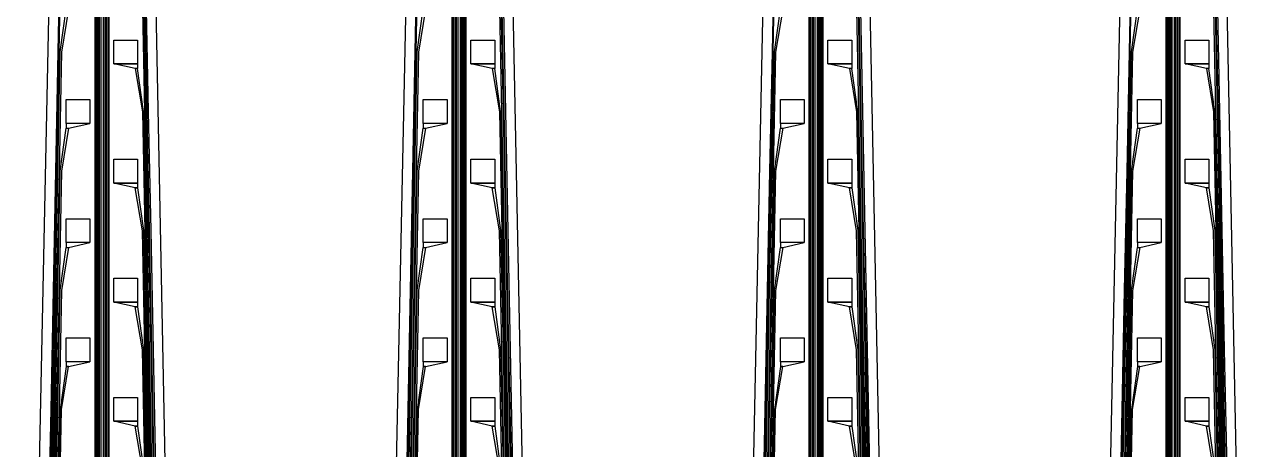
# Model space of a CAD drawing. Header units: inches. Extents: x 106592 to 209533, y 57057 to 74911.
# Drawn here: x 155216 to 155731, y 70880 to 71058 of the extents above; entities that cross this region are included whole.
import ezdxf

# ---------------------------------------------------------------- set-up
doc = ezdxf.new("R2010")
doc.units = ezdxf.units.IN
doc.header["$MEASUREMENT"] = 0
for name, color, linetype in [('metal', 221, 'Continuous'), ('nitride window', 40, 'Continuous'), ('profile', 140, 'Continuous')]:
    doc.layers.add(name, color=color, linetype=linetype)

msp = doc.modelspace()

# ---------------------------------------------------------------- linework, layer by layer
at = {"layer": 'metal'}
for points in [[(155249.86, 70464.52), (155249.56, 70494.52), (155249.56, 71128.53), (155249.56, 71178.53), (155249.56, 71228.53), (155249.7, 71257.64), (155252.01, 71289.53), (155251.01, 71289.53), (155248.9, 71257.64), (155249.06, 71228.53), (155249.06, 71178.53), (155249.06, 71128.53), (155249.06, 70494.52), (155248.96, 70464.52)], [(155399.86, 70464.52), (155399.56, 70494.52), (155399.56, 71128.53), (155399.56, 71178.53), (155399.56, 71228.53), (155399.7, 71257.64), (155402.01, 71289.53), (155401.01, 71289.53), (155398.9, 71257.64), (155399.06, 71228.53), (155399.06, 71178.53), (155399.06, 71128.53), (155399.06, 70494.52), (155398.96, 70464.52)], [(155549.86, 70464.52), (155549.56, 70494.52), (155549.56, 71128.53), (155549.56, 71178.53), (155549.56, 71228.53), (155549.7, 71257.64), (155552.01, 71289.53), (155551.01, 71289.53), (155548.9, 71257.64), (155549.06, 71228.53), (155549.06, 71178.53), (155549.06, 71128.53), (155549.06, 70494.52), (155548.96, 70464.52)], [(155699.86, 70464.52), (155699.56, 70494.52), (155699.56, 71128.53), (155699.56, 71178.53), (155699.56, 71228.53), (155699.7, 71257.64), (155702.01, 71289.53), (155701.01, 71289.53), (155698.9, 71257.64), (155699.06, 71228.53), (155699.06, 71178.53), (155699.06, 71128.53), (155699.06, 70494.52), (155698.96, 70464.52)], [(155247.16, 70464.52), (155247.56, 70494.52), (155247.56, 71128.53), (155247.56, 71178.53), (155247.56, 71228.52), (155246.46, 71264.66), (155247.46, 71264.66), (155248.06, 71228.53), (155248.06, 71178.53), (155248.06, 71128.53), (155248.06, 70494.52), (155248.06, 70464.52)], [(155397.16, 70464.52), (155397.56, 70494.52), (155397.56, 71128.53), (155397.56, 71178.53), (155397.56, 71228.52), (155396.46, 71264.66), (155397.46, 71264.66), (155398.06, 71228.53), (155398.06, 71178.53), (155398.06, 71128.53), (155398.06, 70494.52), (155398.06, 70464.52)], [(155547.16, 70464.52), (155547.56, 70494.52), (155547.56, 71128.53), (155547.56, 71178.53), (155547.56, 71228.52), (155546.46, 71264.66), (155547.46, 71264.66), (155548.06, 71228.53), (155548.06, 71178.53), (155548.06, 71128.53), (155548.06, 70494.52), (155548.06, 70464.52)], [(155697.16, 70464.52), (155697.56, 70494.52), (155697.56, 71128.53), (155697.56, 71178.53), (155697.56, 71228.52), (155696.46, 71264.66), (155697.46, 71264.66), (155698.06, 71228.53), (155698.06, 71178.53), (155698.06, 71128.53), (155698.06, 70494.52), (155698.06, 70464.52)], [(155251.66, 70464.52), (155250.56, 70494.52), (155250.56, 71128.53), (155250.56, 71178.53), (155250.55, 71228.46), (155254.55, 71239.39), (155253.56, 71239.53), (155250.06, 71228.53), (155250.06, 71178.53), (155250.06, 71128.53), (155250.06, 70494.52), (155250.76, 70464.52)], [(155401.66, 70464.52), (155400.56, 70494.52), (155400.56, 71128.53), (155400.56, 71178.53), (155400.55, 71228.46), (155404.55, 71239.39), (155403.56, 71239.53), (155400.06, 71228.53), (155400.06, 71178.53), (155400.06, 71128.53), (155400.06, 70494.52), (155400.76, 70464.52)], [(155551.66, 70464.52), (155550.56, 70494.52), (155550.56, 71128.53), (155550.56, 71178.53), (155550.55, 71228.46), (155554.55, 71239.39), (155553.56, 71239.53), (155550.06, 71228.53), (155550.06, 71178.53), (155550.06, 71128.53), (155550.06, 70494.52), (155550.76, 70464.52)], [(155701.66, 70464.52), (155700.56, 70494.52), (155700.56, 71128.53), (155700.56, 71178.53), (155700.55, 71228.46), (155704.55, 71239.39), (155703.56, 71239.53), (155700.06, 71228.53), (155700.06, 71178.53), (155700.06, 71128.53), (155700.06, 70494.52), (155700.76, 70464.52)], [(155245.36, 70464.52), (155246.56, 70494.52), (155246.56, 71128.53), (155246.56, 71178.47), (155242.56, 71214.53), (155243.56, 71214.53), (155247.06, 71178.53), (155247.06, 71128.53), (155247.06, 70494.52), (155246.26, 70464.52)], [(155395.36, 70464.52), (155396.56, 70494.52), (155396.56, 71128.53), (155396.56, 71178.47), (155392.56, 71214.53), (155393.56, 71214.53), (155397.06, 71178.53), (155397.06, 71128.53), (155397.06, 70494.52), (155396.26, 70464.52)], [(155545.36, 70464.52), (155546.56, 70494.52), (155546.56, 71128.53), (155546.56, 71178.47), (155542.56, 71214.53), (155543.56, 71214.53), (155547.06, 71178.53), (155547.06, 71128.53), (155547.06, 70494.52), (155546.26, 70464.52)], [(155695.36, 70464.52), (155696.56, 70494.52), (155696.56, 71128.53), (155696.56, 71178.47), (155692.56, 71214.53), (155693.56, 71214.53), (155697.06, 71178.53), (155697.06, 71128.53), (155697.06, 70494.52), (155696.26, 70464.52)], [(155253.46, 70464.52), (155251.56, 70494.52), (155251.56, 71128.53), (155251.55, 71178.41), (155254.56, 71189.53), (155253.56, 71189.53), (155251.06, 71178.53), (155251.06, 71128.53), (155251.06, 70494.52), (155252.56, 70464.52)], [(155403.46, 70464.52), (155401.56, 70494.52), (155401.56, 71128.53), (155401.55, 71178.41), (155404.56, 71189.53), (155403.56, 71189.53), (155401.06, 71178.53), (155401.06, 71128.53), (155401.06, 70494.52), (155402.56, 70464.52)], [(155553.46, 70464.52), (155551.56, 70494.52), (155551.56, 71128.53), (155551.55, 71178.41), (155554.56, 71189.53), (155553.56, 71189.53), (155551.06, 71178.53), (155551.06, 71128.53), (155551.06, 70494.52), (155552.56, 70464.52)], [(155703.46, 70464.52), (155701.56, 70494.52), (155701.56, 71128.53), (155701.55, 71178.41), (155704.56, 71189.53), (155703.56, 71189.53), (155701.06, 71178.53), (155701.06, 71128.53), (155701.06, 70494.52), (155702.56, 70464.52)], [(155244.46, 70464.52), (155246.06, 70494.52), (155246.06, 71128.53), (155243.56, 71164.53), (155242.56, 71164.53), (155245.56, 71128.47), (155245.56, 70494.52), (155243.56, 70464.52)], [(155394.46, 70464.52), (155396.06, 70494.52), (155396.06, 71128.53), (155393.56, 71164.53), (155392.56, 71164.53), (155395.56, 71128.47), (155395.56, 70494.52), (155393.56, 70464.52)], [(155544.46, 70464.52), (155546.06, 70494.52), (155546.06, 71128.53), (155543.56, 71164.53), (155542.56, 71164.53), (155545.56, 71128.47), (155545.56, 70494.52), (155543.56, 70464.52)], [(155694.46, 70464.52), (155696.06, 70494.52), (155696.06, 71128.53), (155693.56, 71164.53), (155692.56, 71164.53), (155695.56, 71128.47), (155695.56, 70494.52), (155693.56, 70464.52)], [(155253.56, 71041.53), (155253.56, 71051.53), (155263.56, 71051.53), (155263.56, 71041.53)], [(155403.56, 71041.53), (155403.56, 71051.53), (155413.56, 71051.53), (155413.56, 71041.53)], [(155553.56, 71041.53), (155553.56, 71051.53), (155563.56, 71051.53), (155563.56, 71041.53)], [(155703.56, 71041.53), (155703.56, 71051.53), (155713.56, 71051.53), (155713.56, 71041.53)], [(155262.56, 71039.53), (155253.56, 71041.53), (155263.56, 71041.53), (155263.56, 71039.53)], [(155412.56, 71039.53), (155403.56, 71041.53), (155413.56, 71041.53), (155413.56, 71039.53)], [(155562.56, 71039.53), (155553.56, 71041.53), (155563.56, 71041.53), (155563.56, 71039.53)], [(155712.56, 71039.53), (155703.56, 71041.53), (155713.56, 71041.53), (155713.56, 71039.53)], [(155233.56, 71016.53), (155233.56, 71026.53), (155243.56, 71026.53), (155243.56, 71016.53)], [(155383.56, 71016.53), (155383.56, 71026.53), (155393.56, 71026.53), (155393.56, 71016.53)], [(155533.56, 71016.53), (155533.56, 71026.53), (155543.56, 71026.53), (155543.56, 71016.53)], [(155683.56, 71016.53), (155683.56, 71026.53), (155693.56, 71026.53), (155693.56, 71016.53)], [(155234.56, 71014.53), (155243.56, 71016.53), (155233.56, 71016.53), (155233.56, 71014.53)], [(155384.56, 71014.53), (155393.56, 71016.53), (155383.56, 71016.53), (155383.56, 71014.53)], [(155534.56, 71014.53), (155543.56, 71016.53), (155533.56, 71016.53), (155533.56, 71014.53)], [(155684.56, 71014.53), (155693.56, 71016.53), (155683.56, 71016.53), (155683.56, 71014.53)], [(155253.56, 70991.53), (155253.56, 71001.53), (155263.56, 71001.53), (155263.56, 70991.53)], [(155403.56, 70991.53), (155403.56, 71001.53), (155413.56, 71001.53), (155413.56, 70991.53)], [(155553.56, 70991.53), (155553.56, 71001.53), (155563.56, 71001.53), (155563.56, 70991.53)], [(155703.56, 70991.53), (155703.56, 71001.53), (155713.56, 71001.53), (155713.56, 70991.53)], [(155262.56, 70989.53), (155253.56, 70991.53), (155263.56, 70991.53), (155263.56, 70989.53)], [(155412.56, 70989.53), (155403.56, 70991.53), (155413.56, 70991.53), (155413.56, 70989.53)], [(155562.56, 70989.53), (155553.56, 70991.53), (155563.56, 70991.53), (155563.56, 70989.53)], [(155712.56, 70989.53), (155703.56, 70991.53), (155713.56, 70991.53), (155713.56, 70989.53)], [(155233.56, 70966.53), (155233.56, 70976.53), (155243.56, 70976.53), (155243.56, 70966.53)], [(155383.56, 70966.53), (155383.56, 70976.53), (155393.56, 70976.53), (155393.56, 70966.53)], [(155533.56, 70966.53), (155533.56, 70976.53), (155543.56, 70976.53), (155543.56, 70966.53)], [(155683.56, 70966.53), (155683.56, 70976.53), (155693.56, 70976.53), (155693.56, 70966.53)], [(155225.56, 70464.52), (155223.06, 70491.92), (155223.06, 70546.53), (155224.06, 70596.53), (155225.06, 70646.53), (155226.06, 70696.53), (155227.06, 70746.53), (155228.06, 70796.53), (155229.06, 70846.53), (155230.06, 70896.53), (155231.06, 70946.53), (155233.56, 70964.53), (155234.56, 70964.53), (155231.55, 70946.46), (155230.56, 70896.53), (155229.56, 70846.53), (155228.56, 70796.53), (155227.56, 70746.53), (155226.56, 70696.53), (155225.56, 70646.53), (155224.56, 70596.53), (155223.56, 70546.53), (155223.56, 70492.07), (155226.46, 70464.52)], [(155234.56, 70964.53), (155243.56, 70966.53), (155233.56, 70966.53), (155233.56, 70964.53)], [(155375.56, 70464.52), (155373.06, 70491.92), (155373.06, 70546.53), (155374.06, 70596.53), (155375.06, 70646.53), (155376.06, 70696.53), (155377.06, 70746.53), (155378.06, 70796.53), (155379.06, 70846.53), (155380.06, 70896.53), (155381.06, 70946.53), (155383.56, 70964.53), (155384.56, 70964.53), (155381.55, 70946.46), (155380.56, 70896.53), (155379.56, 70846.53), (155378.56, 70796.53), (155377.56, 70746.53), (155376.56, 70696.53), (155375.56, 70646.53), (155374.56, 70596.53), (155373.56, 70546.53), (155373.56, 70492.07), (155376.46, 70464.52)], [(155384.56, 70964.53), (155393.56, 70966.53), (155383.56, 70966.53), (155383.56, 70964.53)], [(155525.56, 70464.52), (155523.06, 70491.92), (155523.06, 70546.53), (155524.06, 70596.53), (155525.06, 70646.53), (155526.06, 70696.53), (155527.06, 70746.53), (155528.06, 70796.53), (155529.06, 70846.53), (155530.06, 70896.53), (155531.06, 70946.53), (155533.56, 70964.53), (155534.56, 70964.53), (155531.55, 70946.46), (155530.56, 70896.53), (155529.56, 70846.53), (155528.56, 70796.53), (155527.56, 70746.53), (155526.56, 70696.53), (155525.56, 70646.53), (155524.56, 70596.53), (155523.56, 70546.53), (155523.56, 70492.07), (155526.46, 70464.52)], [(155534.56, 70964.53), (155543.56, 70966.53), (155533.56, 70966.53), (155533.56, 70964.53)], [(155675.56, 70464.52), (155673.06, 70491.92), (155673.06, 70546.53), (155674.06, 70596.53), (155675.06, 70646.53), (155676.06, 70696.53), (155677.06, 70746.53), (155678.06, 70796.53), (155679.06, 70846.53), (155680.06, 70896.53), (155681.06, 70946.53), (155683.56, 70964.53), (155684.56, 70964.53), (155681.55, 70946.46), (155680.56, 70896.53), (155679.56, 70846.53), (155678.56, 70796.53), (155677.56, 70746.53), (155676.56, 70696.53), (155675.56, 70646.53), (155674.56, 70596.53), (155673.56, 70546.53), (155673.56, 70492.07), (155676.46, 70464.52)], [(155684.56, 70964.53), (155693.56, 70966.53), (155683.56, 70966.53), (155683.56, 70964.53)], [(155253.56, 70941.53), (155253.56, 70951.53), (155263.56, 70951.53), (155263.56, 70941.53)], [(155403.56, 70941.53), (155403.56, 70951.53), (155413.56, 70951.53), (155413.56, 70941.53)], [(155553.56, 70941.53), (155553.56, 70951.53), (155563.56, 70951.53), (155563.56, 70941.53)], [(155703.56, 70941.53), (155703.56, 70951.53), (155713.56, 70951.53), (155713.56, 70941.53)], [(155262.56, 70939.53), (155253.56, 70941.53), (155263.56, 70941.53), (155263.56, 70939.53)], [(155412.56, 70939.53), (155403.56, 70941.53), (155413.56, 70941.53), (155413.56, 70939.53)], [(155562.56, 70939.53), (155553.56, 70941.53), (155563.56, 70941.53), (155563.56, 70939.53)], [(155712.56, 70939.53), (155703.56, 70941.53), (155713.56, 70941.53), (155713.56, 70939.53)], [(155268.76, 70464.52), (155272.55, 70492.36), (155272.56, 70539.53), (155272.56, 70571.53), (155271.56, 70621.53), (155270.56, 70671.53), (155269.56, 70721.53), (155268.56, 70771.53), (155267.56, 70821.53), (155266.56, 70871.53), (155265.56, 70921.46), (155262.56, 70939.53), (155263.56, 70939.53), (155266.06, 70921.53), (155267.06, 70871.53), (155268.06, 70821.53), (155269.06, 70771.53), (155270.06, 70721.53), (155271.06, 70671.53), (155272.06, 70621.53), (155273.06, 70571.53), (155273.06, 70539.53), (155273.06, 70492.21), (155269.66, 70464.52)], [(155418.76, 70464.52), (155422.55, 70492.36), (155422.56, 70539.53), (155422.56, 70571.53), (155421.56, 70621.53), (155420.56, 70671.53), (155419.56, 70721.53), (155418.56, 70771.53), (155417.56, 70821.53), (155416.56, 70871.53), (155415.56, 70921.46), (155412.56, 70939.53), (155413.56, 70939.53), (155416.06, 70921.53), (155417.06, 70871.53), (155418.06, 70821.53), (155419.06, 70771.53), (155420.06, 70721.53), (155421.06, 70671.53), (155422.06, 70621.53), (155423.06, 70571.53), (155423.06, 70539.53), (155423.06, 70492.21), (155419.66, 70464.52)], [(155568.76, 70464.52), (155572.55, 70492.36), (155572.56, 70539.53), (155572.56, 70571.53), (155571.56, 70621.53), (155570.56, 70671.53), (155569.56, 70721.53), (155568.56, 70771.53), (155567.56, 70821.53), (155566.56, 70871.53), (155565.56, 70921.46), (155562.56, 70939.53), (155563.56, 70939.53), (155566.06, 70921.53), (155567.06, 70871.53), (155568.06, 70821.53), (155569.06, 70771.53), (155570.06, 70721.53), (155571.06, 70671.53), (155572.06, 70621.53), (155573.06, 70571.53), (155573.06, 70539.53), (155573.06, 70492.21), (155569.66, 70464.52)], [(155718.76, 70464.52), (155722.55, 70492.36), (155722.56, 70539.53), (155722.56, 70571.53), (155721.56, 70621.53), (155720.56, 70671.53), (155719.56, 70721.53), (155718.56, 70771.53), (155717.56, 70821.53), (155716.56, 70871.53), (155715.56, 70921.46), (155712.56, 70939.53), (155713.56, 70939.53), (155716.06, 70921.53), (155717.06, 70871.53), (155718.06, 70821.53), (155719.06, 70771.53), (155720.06, 70721.53), (155721.06, 70671.53), (155722.06, 70621.53), (155723.06, 70571.53), (155723.06, 70539.53), (155723.06, 70492.21), (155719.66, 70464.52)], [(155233.56, 70916.53), (155233.56, 70926.53), (155243.56, 70926.53), (155243.56, 70916.53)], [(155383.56, 70916.53), (155383.56, 70926.53), (155393.56, 70926.53), (155393.56, 70916.53)], [(155533.56, 70916.53), (155533.56, 70926.53), (155543.56, 70926.53), (155543.56, 70916.53)], [(155683.56, 70916.53), (155683.56, 70926.53), (155693.56, 70926.53), (155693.56, 70916.53)], [(155234.56, 70914.53), (155243.56, 70916.53), (155233.56, 70916.53), (155233.56, 70914.53)], [(155384.56, 70914.53), (155393.56, 70916.53), (155383.56, 70916.53), (155383.56, 70914.53)], [(155534.56, 70914.53), (155543.56, 70916.53), (155533.56, 70916.53), (155533.56, 70914.53)], [(155684.56, 70914.53), (155693.56, 70916.53), (155683.56, 70916.53), (155683.56, 70914.53)], [(155228.26, 70464.52), (155224.56, 70492.38), (155224.56, 70546.53), (155225.56, 70596.53), (155226.56, 70646.53), (155227.56, 70696.53), (155228.56, 70746.53), (155229.56, 70796.53), (155230.56, 70846.53), (155231.55, 70896.46), (155234.56, 70914.53), (155233.56, 70914.53), (155231.06, 70896.53), (155230.06, 70846.53), (155229.06, 70796.53), (155228.06, 70746.53), (155227.06, 70696.53), (155226.06, 70646.53), (155225.06, 70596.53), (155224.06, 70546.53), (155224.06, 70492.23), (155227.36, 70464.52)], [(155378.26, 70464.52), (155374.56, 70492.38), (155374.56, 70546.53), (155375.56, 70596.53), (155376.56, 70646.53), (155377.56, 70696.53), (155378.56, 70746.53), (155379.56, 70796.53), (155380.56, 70846.53), (155381.55, 70896.46), (155384.56, 70914.53), (155383.56, 70914.53), (155381.06, 70896.53), (155380.06, 70846.53), (155379.06, 70796.53), (155378.06, 70746.53), (155377.06, 70696.53), (155376.06, 70646.53), (155375.06, 70596.53), (155374.06, 70546.53), (155374.06, 70492.23), (155377.36, 70464.52)], [(155528.26, 70464.52), (155524.56, 70492.38), (155524.56, 70546.53), (155525.56, 70596.53), (155526.56, 70646.53), (155527.56, 70696.53), (155528.56, 70746.53), (155529.56, 70796.53), (155530.56, 70846.53), (155531.55, 70896.46), (155534.56, 70914.53), (155533.56, 70914.53), (155531.06, 70896.53), (155530.06, 70846.53), (155529.06, 70796.53), (155528.06, 70746.53), (155527.06, 70696.53), (155526.06, 70646.53), (155525.06, 70596.53), (155524.06, 70546.53), (155524.06, 70492.23), (155527.36, 70464.52)], [(155678.26, 70464.52), (155674.56, 70492.38), (155674.56, 70546.53), (155675.56, 70596.53), (155676.56, 70646.53), (155677.56, 70696.53), (155678.56, 70746.53), (155679.56, 70796.53), (155680.56, 70846.53), (155681.55, 70896.46), (155684.56, 70914.53), (155683.56, 70914.53), (155681.06, 70896.53), (155680.06, 70846.53), (155679.06, 70796.53), (155678.06, 70746.53), (155677.06, 70696.53), (155676.06, 70646.53), (155675.06, 70596.53), (155674.06, 70546.53), (155674.06, 70492.23), (155677.36, 70464.52)], [(155253.56, 70891.53), (155253.56, 70901.53), (155263.56, 70901.53), (155263.56, 70891.53)], [(155403.56, 70891.53), (155403.56, 70901.53), (155413.56, 70901.53), (155413.56, 70891.53)], [(155553.56, 70891.53), (155553.56, 70901.53), (155563.56, 70901.53), (155563.56, 70891.53)], [(155703.56, 70891.53), (155703.56, 70901.53), (155713.56, 70901.53), (155713.56, 70891.53)], [(155262.56, 70889.53), (155253.56, 70891.53), (155263.56, 70891.53), (155263.56, 70889.53)], [(155412.56, 70889.53), (155403.56, 70891.53), (155413.56, 70891.53), (155413.56, 70889.53)], [(155562.56, 70889.53), (155553.56, 70891.53), (155563.56, 70891.53), (155563.56, 70889.53)], [(155712.56, 70889.53), (155703.56, 70891.53), (155713.56, 70891.53), (155713.56, 70889.53)], [(155266.96, 70464.52), (155271.56, 70492.67), (155271.56, 70539.53), (155271.56, 70571.53), (155270.56, 70621.53), (155269.56, 70671.53), (155268.56, 70721.53), (155267.56, 70771.53), (155266.56, 70821.53), (155265.56, 70871.46), (155262.56, 70889.53), (155263.56, 70889.53), (155266.06, 70871.53), (155267.06, 70821.53), (155268.06, 70771.53), (155269.06, 70721.53), (155270.06, 70671.53), (155271.06, 70621.53), (155272.06, 70571.53), (155272.06, 70539.53), (155272.06, 70492.51), (155267.86, 70464.52)], [(155416.96, 70464.52), (155421.56, 70492.67), (155421.56, 70539.53), (155421.56, 70571.53), (155420.56, 70621.53), (155419.56, 70671.53), (155418.56, 70721.53), (155417.56, 70771.53), (155416.56, 70821.53), (155415.56, 70871.46), (155412.56, 70889.53), (155413.56, 70889.53), (155416.06, 70871.53), (155417.06, 70821.53), (155418.06, 70771.53), (155419.06, 70721.53), (155420.06, 70671.53), (155421.06, 70621.53), (155422.06, 70571.53), (155422.06, 70539.53), (155422.06, 70492.51), (155417.86, 70464.52)], [(155566.96, 70464.52), (155571.56, 70492.67), (155571.56, 70539.53), (155571.56, 70571.53), (155570.56, 70621.53), (155569.56, 70671.53), (155568.56, 70721.53), (155567.56, 70771.53), (155566.56, 70821.53), (155565.56, 70871.46), (155562.56, 70889.53), (155563.56, 70889.53), (155566.06, 70871.53), (155567.06, 70821.53), (155568.06, 70771.53), (155569.06, 70721.53), (155570.06, 70671.53), (155571.06, 70621.53), (155572.06, 70571.53), (155572.06, 70539.53), (155572.06, 70492.51), (155567.86, 70464.52)], [(155716.96, 70464.52), (155721.56, 70492.67), (155721.56, 70539.53), (155721.56, 70571.53), (155720.56, 70621.53), (155719.56, 70671.53), (155718.56, 70721.53), (155717.56, 70771.53), (155716.56, 70821.53), (155715.56, 70871.46), (155712.56, 70889.53), (155713.56, 70889.53), (155716.06, 70871.53), (155717.06, 70821.53), (155718.06, 70771.53), (155719.06, 70721.53), (155720.06, 70671.53), (155721.06, 70621.53), (155722.06, 70571.53), (155722.06, 70539.53), (155722.06, 70492.51), (155717.86, 70464.52)]]:
    msp.add_lwpolyline(points, close=True, dxfattribs=at)
for points in [[(155231.06, 71096.53), (155230.06, 71046.53), (155229.06, 70996.53), (155228.06, 70946.53), (155227.06, 70896.53), (155226.06, 70846.53), (155225.06, 70796.53), (155224.06, 70746.53), (155223.06, 70696.53), (155222.06, 70646.53), (155221.06, 70596.53), (155220.06, 70546.53), (155220.07, 70491)], [(155220.57, 70491.16), (155220.56, 70546.53), (155221.56, 70596.53), (155222.56, 70646.53), (155223.56, 70696.53), (155224.56, 70746.53), (155225.56, 70796.53), (155226.56, 70846.53), (155227.56, 70896.53), (155228.56, 70946.53), (155229.56, 70996.53), (155230.56, 71046.53), (155231.55, 71096.46)], [(155381.06, 71096.53), (155380.06, 71046.53), (155379.06, 70996.53), (155378.06, 70946.53), (155377.06, 70896.53), (155376.06, 70846.53), (155375.06, 70796.53), (155374.06, 70746.53), (155373.06, 70696.53), (155372.06, 70646.53), (155371.06, 70596.53), (155370.06, 70546.53), (155370.07, 70491)], [(155370.57, 70491.16), (155370.56, 70546.53), (155371.56, 70596.53), (155372.56, 70646.53), (155373.56, 70696.53), (155374.56, 70746.53), (155375.56, 70796.53), (155376.56, 70846.53), (155377.56, 70896.53), (155378.56, 70946.53), (155379.56, 70996.53), (155380.56, 71046.53), (155381.55, 71096.46)], [(155531.06, 71096.53), (155530.06, 71046.53), (155529.06, 70996.53), (155528.06, 70946.53), (155527.06, 70896.53), (155526.06, 70846.53), (155525.06, 70796.53), (155524.06, 70746.53), (155523.06, 70696.53), (155522.06, 70646.53), (155521.06, 70596.53), (155520.06, 70546.53), (155520.07, 70491)], [(155520.57, 70491.16), (155520.56, 70546.53), (155521.56, 70596.53), (155522.56, 70646.53), (155523.56, 70696.53), (155524.56, 70746.53), (155525.56, 70796.53), (155526.56, 70846.53), (155527.56, 70896.53), (155528.56, 70946.53), (155529.56, 70996.53), (155530.56, 71046.53), (155531.55, 71096.46)], [(155681.06, 71096.53), (155680.06, 71046.53), (155679.06, 70996.53), (155678.06, 70946.53), (155677.06, 70896.53), (155676.06, 70846.53), (155675.06, 70796.53), (155674.06, 70746.53), (155673.06, 70696.53), (155672.06, 70646.53), (155671.06, 70596.53), (155670.06, 70546.53), (155670.07, 70491)], [(155670.57, 70491.16), (155670.56, 70546.53), (155671.56, 70596.53), (155672.56, 70646.53), (155673.56, 70696.53), (155674.56, 70746.53), (155675.56, 70796.53), (155676.56, 70846.53), (155677.56, 70896.53), (155678.56, 70946.53), (155679.56, 70996.53), (155680.56, 71046.53), (155681.55, 71096.46)], [(155275.55, 70491.44), (155275.56, 70539.53), (155275.56, 70571.53), (155274.56, 70621.53), (155273.56, 70671.53), (155272.56, 70721.53), (155271.56, 70771.53), (155270.56, 70821.53), (155269.56, 70871.53), (155268.56, 70921.53), (155267.56, 70971.53), (155266.56, 71021.53), (155265.56, 71071.46)], [(155266.06, 71071.53), (155267.06, 71021.53), (155268.06, 70971.53), (155269.06, 70921.53), (155270.06, 70871.53), (155271.06, 70821.53), (155272.06, 70771.53), (155273.06, 70721.53), (155274.06, 70671.53), (155275.06, 70621.53), (155276.06, 70571.53), (155276.06, 70539.53), (155276.05, 70491.29)], [(155276.56, 70491.14), (155276.56, 70539.53), (155276.56, 70571.53), (155275.56, 70621.53), (155274.56, 70671.53), (155273.56, 70721.53), (155272.56, 70771.53), (155271.56, 70821.53), (155270.56, 70871.53), (155269.56, 70921.53), (155268.56, 70971.53), (155267.56, 71021.53), (155266.56, 71071.53)], [(155267.06, 71071.53), (155268.06, 71021.53), (155269.06, 70971.53), (155270.06, 70921.53), (155271.06, 70871.53), (155272.06, 70821.53), (155273.06, 70771.53), (155274.06, 70721.53), (155275.06, 70671.53), (155276.06, 70621.53), (155277.06, 70571.53), (155277.06, 70539.53), (155277.06, 70490.99)], [(155425.55, 70491.44), (155425.56, 70539.53), (155425.56, 70571.53), (155424.56, 70621.53), (155423.56, 70671.53), (155422.56, 70721.53), (155421.56, 70771.53), (155420.56, 70821.53), (155419.56, 70871.53), (155418.56, 70921.53), (155417.56, 70971.53), (155416.56, 71021.53), (155415.56, 71071.46)], [(155416.06, 71071.53), (155417.06, 71021.53), (155418.06, 70971.53), (155419.06, 70921.53), (155420.06, 70871.53), (155421.06, 70821.53), (155422.06, 70771.53), (155423.06, 70721.53), (155424.06, 70671.53), (155425.06, 70621.53), (155426.06, 70571.53), (155426.06, 70539.53), (155426.05, 70491.29)], [(155426.56, 70491.14), (155426.56, 70539.53), (155426.56, 70571.53), (155425.56, 70621.53), (155424.56, 70671.53), (155423.56, 70721.53), (155422.56, 70771.53), (155421.56, 70821.53), (155420.56, 70871.53), (155419.56, 70921.53), (155418.56, 70971.53), (155417.56, 71021.53), (155416.56, 71071.53)], [(155417.06, 71071.53), (155418.06, 71021.53), (155419.06, 70971.53), (155420.06, 70921.53), (155421.06, 70871.53), (155422.06, 70821.53), (155423.06, 70771.53), (155424.06, 70721.53), (155425.06, 70671.53), (155426.06, 70621.53), (155427.06, 70571.53), (155427.06, 70539.53), (155427.06, 70490.99)], [(155575.55, 70491.44), (155575.56, 70539.53), (155575.56, 70571.53), (155574.56, 70621.53), (155573.56, 70671.53), (155572.56, 70721.53), (155571.56, 70771.53), (155570.56, 70821.53), (155569.56, 70871.53), (155568.56, 70921.53), (155567.56, 70971.53), (155566.56, 71021.53), (155565.56, 71071.46)], [(155566.06, 71071.53), (155567.06, 71021.53), (155568.06, 70971.53), (155569.06, 70921.53), (155570.06, 70871.53), (155571.06, 70821.53), (155572.06, 70771.53), (155573.06, 70721.53), (155574.06, 70671.53), (155575.06, 70621.53), (155576.06, 70571.53), (155576.06, 70539.53), (155576.05, 70491.29)], [(155576.56, 70491.14), (155576.56, 70539.53), (155576.56, 70571.53), (155575.56, 70621.53), (155574.56, 70671.53), (155573.56, 70721.53), (155572.56, 70771.53), (155571.56, 70821.53), (155570.56, 70871.53), (155569.56, 70921.53), (155568.56, 70971.53), (155567.56, 71021.53), (155566.56, 71071.53)], [(155567.06, 71071.53), (155568.06, 71021.53), (155569.06, 70971.53), (155570.06, 70921.53), (155571.06, 70871.53), (155572.06, 70821.53), (155573.06, 70771.53), (155574.06, 70721.53), (155575.06, 70671.53), (155576.06, 70621.53), (155577.06, 70571.53), (155577.06, 70539.53), (155577.06, 70490.99)], [(155725.55, 70491.44), (155725.56, 70539.53), (155725.56, 70571.53), (155724.56, 70621.53), (155723.56, 70671.53), (155722.56, 70721.53), (155721.56, 70771.53), (155720.56, 70821.53), (155719.56, 70871.53), (155718.56, 70921.53), (155717.56, 70971.53), (155716.56, 71021.53), (155715.56, 71071.46)], [(155716.06, 71071.53), (155717.06, 71021.53), (155718.06, 70971.53), (155719.06, 70921.53), (155720.06, 70871.53), (155721.06, 70821.53), (155722.06, 70771.53), (155723.06, 70721.53), (155724.06, 70671.53), (155725.06, 70621.53), (155726.06, 70571.53), (155726.06, 70539.53), (155726.05, 70491.29)], [(155726.56, 70491.14), (155726.56, 70539.53), (155726.56, 70571.53), (155725.56, 70621.53), (155724.56, 70671.53), (155723.56, 70721.53), (155722.56, 70771.53), (155721.56, 70821.53), (155720.56, 70871.53), (155719.56, 70921.53), (155718.56, 70971.53), (155717.56, 71021.53), (155716.56, 71071.53)], [(155717.06, 71071.53), (155718.06, 71021.53), (155719.06, 70971.53), (155720.06, 70921.53), (155721.06, 70871.53), (155722.06, 70821.53), (155723.06, 70771.53), (155724.06, 70721.53), (155725.06, 70671.53), (155726.06, 70621.53), (155727.06, 70571.53), (155727.06, 70539.53), (155727.06, 70490.99)], [(155221.07, 70491.31), (155221.06, 70546.53), (155222.06, 70596.53), (155223.06, 70646.53), (155224.06, 70696.53), (155225.06, 70746.53), (155226.06, 70796.53), (155227.06, 70846.53), (155228.06, 70896.53), (155229.06, 70946.53), (155230.06, 70996.53), (155231.06, 71046.53), (155233.56, 71064.53)], [(155234.56, 71064.53), (155231.55, 71046.46), (155230.56, 70996.53), (155229.56, 70946.53), (155228.56, 70896.53), (155227.56, 70846.53), (155226.56, 70796.53), (155225.56, 70746.53), (155224.56, 70696.53), (155223.56, 70646.53), (155222.56, 70596.53), (155221.56, 70546.53), (155221.57, 70491.46)], [(155371.07, 70491.31), (155371.06, 70546.53), (155372.06, 70596.53), (155373.06, 70646.53), (155374.06, 70696.53), (155375.06, 70746.53), (155376.06, 70796.53), (155377.06, 70846.53), (155378.06, 70896.53), (155379.06, 70946.53), (155380.06, 70996.53), (155381.06, 71046.53), (155383.56, 71064.53)], [(155384.56, 71064.53), (155381.55, 71046.46), (155380.56, 70996.53), (155379.56, 70946.53), (155378.56, 70896.53), (155377.56, 70846.53), (155376.56, 70796.53), (155375.56, 70746.53), (155374.56, 70696.53), (155373.56, 70646.53), (155372.56, 70596.53), (155371.56, 70546.53), (155371.57, 70491.46)], [(155521.07, 70491.31), (155521.06, 70546.53), (155522.06, 70596.53), (155523.06, 70646.53), (155524.06, 70696.53), (155525.06, 70746.53), (155526.06, 70796.53), (155527.06, 70846.53), (155528.06, 70896.53), (155529.06, 70946.53), (155530.06, 70996.53), (155531.06, 71046.53), (155533.56, 71064.53)], [(155534.56, 71064.53), (155531.55, 71046.46), (155530.56, 70996.53), (155529.56, 70946.53), (155528.56, 70896.53), (155527.56, 70846.53), (155526.56, 70796.53), (155525.56, 70746.53), (155524.56, 70696.53), (155523.56, 70646.53), (155522.56, 70596.53), (155521.56, 70546.53), (155521.57, 70491.46)], [(155671.07, 70491.31), (155671.06, 70546.53), (155672.06, 70596.53), (155673.06, 70646.53), (155674.06, 70696.53), (155675.06, 70746.53), (155676.06, 70796.53), (155677.06, 70846.53), (155678.06, 70896.53), (155679.06, 70946.53), (155680.06, 70996.53), (155681.06, 71046.53), (155683.56, 71064.53)], [(155684.56, 71064.53), (155681.55, 71046.46), (155680.56, 70996.53), (155679.56, 70946.53), (155678.56, 70896.53), (155677.56, 70846.53), (155676.56, 70796.53), (155675.56, 70746.53), (155674.56, 70696.53), (155673.56, 70646.53), (155672.56, 70596.53), (155671.56, 70546.53), (155671.57, 70491.46)], [(155269.06, 70871.53), (155268.06, 70921.53), (155267.06, 70971.53), (155266.06, 71021.53), (155263.56, 71039.53), (155262.56, 71039.53), (155265.56, 71021.46), (155266.56, 70971.53), (155267.56, 70921.53), (155268.56, 70871.53)], [(155419.06, 70871.53), (155418.06, 70921.53), (155417.06, 70971.53), (155416.06, 71021.53), (155413.56, 71039.53), (155412.56, 71039.53), (155415.56, 71021.46), (155416.56, 70971.53), (155417.56, 70921.53), (155418.56, 70871.53)], [(155569.06, 70871.53), (155568.06, 70921.53), (155567.06, 70971.53), (155566.06, 71021.53), (155563.56, 71039.53), (155562.56, 71039.53), (155565.56, 71021.46), (155566.56, 70971.53), (155567.56, 70921.53), (155568.56, 70871.53)], [(155719.06, 70871.53), (155718.06, 70921.53), (155717.06, 70971.53), (155716.06, 71021.53), (155713.56, 71039.53), (155712.56, 71039.53), (155715.56, 71021.46), (155716.56, 70971.53), (155717.56, 70921.53), (155718.56, 70871.53)], [(155222.07, 70491.61), (155222.06, 70546.53), (155223.06, 70596.53), (155224.06, 70646.53), (155225.06, 70696.53), (155226.06, 70746.53), (155227.06, 70796.53), (155228.06, 70846.53), (155229.06, 70896.53), (155230.06, 70946.53), (155231.06, 70996.53), (155233.56, 71014.53), (155234.56, 71014.53), (155231.55, 70996.46), (155230.56, 70946.53), (155229.56, 70896.53), (155228.56, 70846.53), (155227.56, 70796.53), (155226.56, 70746.53), (155225.56, 70696.53), (155224.56, 70646.53), (155223.56, 70596.53), (155222.56, 70546.53), (155222.57, 70491.77)], [(155372.07, 70491.61), (155372.06, 70546.53), (155373.06, 70596.53), (155374.06, 70646.53), (155375.06, 70696.53), (155376.06, 70746.53), (155377.06, 70796.53), (155378.06, 70846.53), (155379.06, 70896.53), (155380.06, 70946.53), (155381.06, 70996.53), (155383.56, 71014.53), (155384.56, 71014.53), (155381.55, 70996.46), (155380.56, 70946.53), (155379.56, 70896.53), (155378.56, 70846.53), (155377.56, 70796.53), (155376.56, 70746.53), (155375.56, 70696.53), (155374.56, 70646.53), (155373.56, 70596.53), (155372.56, 70546.53), (155372.57, 70491.77)], [(155522.07, 70491.61), (155522.06, 70546.53), (155523.06, 70596.53), (155524.06, 70646.53), (155525.06, 70696.53), (155526.06, 70746.53), (155527.06, 70796.53), (155528.06, 70846.53), (155529.06, 70896.53), (155530.06, 70946.53), (155531.06, 70996.53), (155533.56, 71014.53), (155534.56, 71014.53), (155531.55, 70996.46), (155530.56, 70946.53), (155529.56, 70896.53), (155528.56, 70846.53), (155527.56, 70796.53), (155526.56, 70746.53), (155525.56, 70696.53), (155524.56, 70646.53), (155523.56, 70596.53), (155522.56, 70546.53), (155522.57, 70491.77)], [(155672.07, 70491.61), (155672.06, 70546.53), (155673.06, 70596.53), (155674.06, 70646.53), (155675.06, 70696.53), (155676.06, 70746.53), (155677.06, 70796.53), (155678.06, 70846.53), (155679.06, 70896.53), (155680.06, 70946.53), (155681.06, 70996.53), (155683.56, 71014.53), (155684.56, 71014.53), (155681.55, 70996.46), (155680.56, 70946.53), (155679.56, 70896.53), (155678.56, 70846.53), (155677.56, 70796.53), (155676.56, 70746.53), (155675.56, 70696.53), (155674.56, 70646.53), (155673.56, 70596.53), (155672.56, 70546.53), (155672.57, 70491.77)], [(155273.55, 70492.06), (155273.56, 70539.53), (155273.56, 70571.53), (155272.56, 70621.53), (155271.56, 70671.53), (155270.56, 70721.53), (155269.56, 70771.53), (155268.56, 70821.53), (155267.56, 70871.53), (155266.56, 70921.53), (155265.56, 70971.46), (155262.56, 70989.53), (155263.56, 70989.53), (155266.06, 70971.53), (155267.06, 70921.53), (155268.06, 70871.53), (155269.06, 70821.53), (155270.06, 70771.53), (155271.06, 70721.53), (155272.06, 70671.53), (155273.06, 70621.53), (155274.06, 70571.53), (155274.06, 70539.53), (155274.05, 70491.9)], [(155423.55, 70492.06), (155423.56, 70539.53), (155423.56, 70571.53), (155422.56, 70621.53), (155421.56, 70671.53), (155420.56, 70721.53), (155419.56, 70771.53), (155418.56, 70821.53), (155417.56, 70871.53), (155416.56, 70921.53), (155415.56, 70971.46), (155412.56, 70989.53), (155413.56, 70989.53), (155416.06, 70971.53), (155417.06, 70921.53), (155418.06, 70871.53), (155419.06, 70821.53), (155420.06, 70771.53), (155421.06, 70721.53), (155422.06, 70671.53), (155423.06, 70621.53), (155424.06, 70571.53), (155424.06, 70539.53), (155424.05, 70491.9)], [(155573.55, 70492.06), (155573.56, 70539.53), (155573.56, 70571.53), (155572.56, 70621.53), (155571.56, 70671.53), (155570.56, 70721.53), (155569.56, 70771.53), (155568.56, 70821.53), (155567.56, 70871.53), (155566.56, 70921.53), (155565.56, 70971.46), (155562.56, 70989.53), (155563.56, 70989.53), (155566.06, 70971.53), (155567.06, 70921.53), (155568.06, 70871.53), (155569.06, 70821.53), (155570.06, 70771.53), (155571.06, 70721.53), (155572.06, 70671.53), (155573.06, 70621.53), (155574.06, 70571.53), (155574.06, 70539.53), (155574.05, 70491.9)], [(155723.55, 70492.06), (155723.56, 70539.53), (155723.56, 70571.53), (155722.56, 70621.53), (155721.56, 70671.53), (155720.56, 70721.53), (155719.56, 70771.53), (155718.56, 70821.53), (155717.56, 70871.53), (155716.56, 70921.53), (155715.56, 70971.46), (155712.56, 70989.53), (155713.56, 70989.53), (155716.06, 70971.53), (155717.06, 70921.53), (155718.06, 70871.53), (155719.06, 70821.53), (155720.06, 70771.53), (155721.06, 70721.53), (155722.06, 70671.53), (155723.06, 70621.53), (155724.06, 70571.53), (155724.06, 70539.53), (155724.05, 70491.9)]]:
    msp.add_lwpolyline(points, dxfattribs=at)
at = {"layer": 'nitride window'}
for points in [[(155253.56, 71051.53), (155263.56, 71051.53), (155263.56, 71041.53), (155253.56, 71041.53)], [(155403.56, 71051.53), (155413.56, 71051.53), (155413.56, 71041.53), (155403.56, 71041.53)], [(155553.56, 71051.53), (155563.56, 71051.53), (155563.56, 71041.53), (155553.56, 71041.53)], [(155703.56, 71051.53), (155713.56, 71051.53), (155713.56, 71041.53), (155703.56, 71041.53)], [(155233.56, 71026.53), (155243.56, 71026.53), (155243.56, 71016.53), (155233.56, 71016.53)], [(155383.56, 71026.53), (155393.56, 71026.53), (155393.56, 71016.53), (155383.56, 71016.53)], [(155533.56, 71026.53), (155543.56, 71026.53), (155543.56, 71016.53), (155533.56, 71016.53)], [(155683.56, 71026.53), (155693.56, 71026.53), (155693.56, 71016.53), (155683.56, 71016.53)], [(155253.56, 71001.53), (155263.56, 71001.53), (155263.56, 70991.53), (155253.56, 70991.53)], [(155403.56, 71001.53), (155413.56, 71001.53), (155413.56, 70991.53), (155403.56, 70991.53)], [(155553.56, 71001.53), (155563.56, 71001.53), (155563.56, 70991.53), (155553.56, 70991.53)], [(155703.56, 71001.53), (155713.56, 71001.53), (155713.56, 70991.53), (155703.56, 70991.53)], [(155233.56, 70976.53), (155243.56, 70976.53), (155243.56, 70966.53), (155233.56, 70966.53)], [(155383.56, 70976.53), (155393.56, 70976.53), (155393.56, 70966.53), (155383.56, 70966.53)], [(155533.56, 70976.53), (155543.56, 70976.53), (155543.56, 70966.53), (155533.56, 70966.53)], [(155683.56, 70976.53), (155693.56, 70976.53), (155693.56, 70966.53), (155683.56, 70966.53)], [(155253.56, 70951.53), (155263.56, 70951.53), (155263.56, 70941.53), (155253.56, 70941.53)], [(155403.56, 70951.53), (155413.56, 70951.53), (155413.56, 70941.53), (155403.56, 70941.53)], [(155553.56, 70951.53), (155563.56, 70951.53), (155563.56, 70941.53), (155553.56, 70941.53)], [(155703.56, 70951.53), (155713.56, 70951.53), (155713.56, 70941.53), (155703.56, 70941.53)], [(155233.56, 70926.53), (155243.56, 70926.53), (155243.56, 70916.53), (155233.56, 70916.53)], [(155383.56, 70926.53), (155393.56, 70926.53), (155393.56, 70916.53), (155383.56, 70916.53)], [(155533.56, 70926.53), (155543.56, 70926.53), (155543.56, 70916.53), (155533.56, 70916.53)], [(155683.56, 70926.53), (155693.56, 70926.53), (155693.56, 70916.53), (155683.56, 70916.53)], [(155253.56, 70891.53), (155253.56, 70901.53), (155263.56, 70901.53), (155263.56, 70891.53)], [(155403.56, 70891.53), (155403.56, 70901.53), (155413.56, 70901.53), (155413.56, 70891.53)], [(155553.56, 70891.53), (155553.56, 70901.53), (155563.56, 70901.53), (155563.56, 70891.53)], [(155703.56, 70891.53), (155703.56, 70901.53), (155713.56, 70901.53), (155713.56, 70891.53)]]:
    msp.add_lwpolyline(points, close=True, dxfattribs=at)
at = {"layer": 'profile'}
for points in [[(155281.06, 69464.52), (155216.06, 69464.52), (155216.06, 70571.57), (155227.5, 71121.6), (155229.58, 71251.53), (155233.46, 71277.76), (155239.56, 71302.77), (155248.56, 71331.53), (155257.56, 71302.77), (155263.66, 71277.76), (155267.56, 71251.53), (155270.06, 71121.6), (155281.06, 70571.53)], [(155431.06, 69464.52), (155366.06, 69464.52), (155366.06, 70571.57), (155377.5, 71121.6), (155379.58, 71251.53), (155383.46, 71277.76), (155389.56, 71302.77), (155398.56, 71331.53), (155407.56, 71302.77), (155413.66, 71277.76), (155417.56, 71251.53), (155420.06, 71121.6), (155431.06, 70571.53)], [(155581.06, 69464.52), (155516.06, 69464.52), (155516.06, 70571.57), (155527.5, 71121.6), (155529.58, 71251.53), (155533.46, 71277.76), (155539.56, 71302.77), (155548.56, 71331.53), (155557.56, 71302.77), (155563.66, 71277.76), (155567.56, 71251.53), (155570.06, 71121.6), (155581.06, 70571.53)], [(155731.06, 69464.52), (155666.06, 69464.52), (155666.06, 70571.57), (155677.5, 71121.6), (155679.58, 71251.53), (155683.46, 71277.76), (155689.56, 71302.77), (155698.56, 71331.53), (155707.56, 71302.77), (155713.66, 71277.76), (155717.56, 71251.53), (155720.06, 71121.6), (155731.06, 70571.53)]]:
    msp.add_lwpolyline(points, close=True, dxfattribs=at)

doc.saveas('drawing.dxf')
